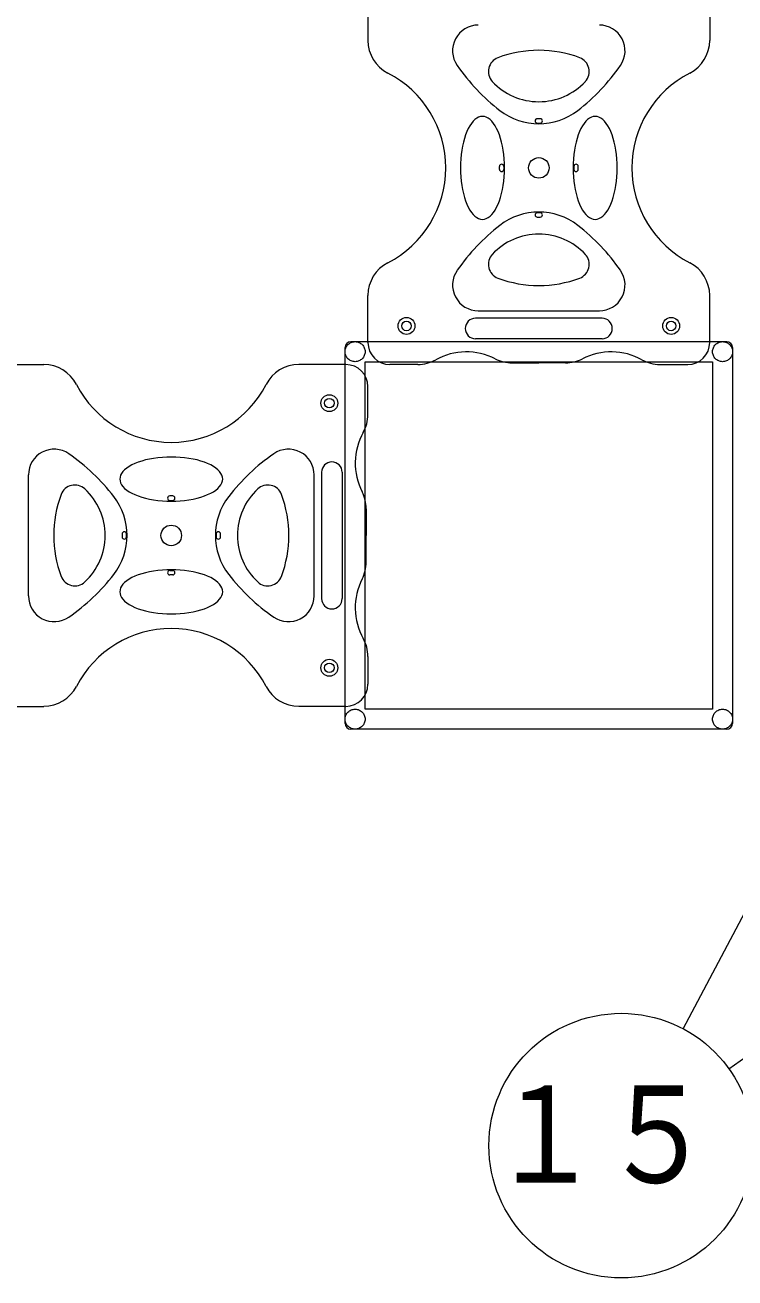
# Model space of a CAD drawing. Units: millimetres on the paper, scale 1:60. Extents: x 0 to 420, y -297 to 594.
# Drawn here: x 222.9 to 238.99, y 482.96 to 511.37 of the extents above; entities that cross this region are included whole.
import ezdxf
from ezdxf.enums import TextEntityAlignment as Align

# ---------------------------------------------------------------- set-up
doc = ezdxf.new("R2010")
doc.units = ezdxf.units.MM
doc.linetypes.add('USER2', pattern=[19.05, 12.7, -6.35])
doc.layers.add('LY_3', color=7, linetype='Continuous', lineweight=9)
doc.styles.add('ＭＳ ゴシック', font='')
doc.styles.get('ＭＳ ゴシック').set_extended_font_data('MS Gothic')

msp = doc.modelspace()

# ---------------------------------------------------------------- linework, layer by layer
at = {"layer": 'LY_3'}
for p, q in [((230.67, 512.088), (230.67, 511.02)), ((238.42, 512.088), (238.42, 511.02)), ((230.67, 504.171), (230.67, 505.239)), ((238.42, 504.171), (238.42, 505.239)), ((230.151, 495.536), (230.151, 504.056)), ((230.285, 504.19), (238.805, 504.19)), ((238.938, 504.056), (238.938, 495.536)), ((222.253, 503.671), (223.321, 503.671)), ((230.17, 503.671), (229.102, 503.671)), ((230.605, 503.736), (238.485, 503.736)), ((230.605, 495.856), (230.605, 503.736)), ((231.801, 503.671), (231.17, 503.671)), ((233.938, 503.709), (234.545, 503.709)), ((235.152, 503.709), (234.545, 503.709)), ((237.289, 503.671), (237.92, 503.671)), ((238.485, 503.736), (238.485, 495.856)), ((230.67, 502.54), (230.67, 503.171)), ((230.632, 500.403), (230.632, 499.796)), ((230.632, 499.189), (230.632, 499.796)), ((230.67, 497.052), (230.67, 496.421)), ((222.253, 495.921), (223.321, 495.921)), ((230.17, 495.921), (229.102, 495.921)), ((238.485, 495.856), (230.605, 495.856)), ((238.805, 495.403), (230.285, 495.403))]:
    msp.add_line(p, q, dxfattribs=at)
at = {"layer": 'LY_3', "lineweight": 18}
for p, q in [((232.98, 509.085), (232.945, 509.024)), ((233.017, 509.14), (232.98, 509.085)), ((233.055, 509.187), (233.017, 509.14)), ((233.096, 509.226), (233.055, 509.187)), ((233.137, 509.257), (233.096, 509.226)), ((233.18, 509.279), (233.137, 509.257)), ((233.223, 509.292), (233.18, 509.279)), ((233.267, 509.296), (233.223, 509.292)), ((233.31, 509.292), (233.267, 509.296)), ((233.354, 509.279), (233.31, 509.292)), ((233.396, 509.257), (233.354, 509.279)), ((233.438, 509.226), (233.396, 509.257)), ((233.478, 509.187), (233.438, 509.226)), ((233.517, 509.14), (233.478, 509.187)), ((233.554, 509.085), (233.517, 509.14)), ((233.588, 509.024), (233.554, 509.085)), ((234.578, 509.246), (234.511, 509.246)), ((234.511, 509.146), (234.578, 509.146)), ((235.536, 509.085), (235.501, 509.024)), ((235.572, 509.14), (235.536, 509.085)), ((235.611, 509.187), (235.572, 509.14)), ((235.651, 509.226), (235.611, 509.187)), ((235.693, 509.257), (235.651, 509.226)), ((235.736, 509.279), (235.693, 509.257)), ((235.779, 509.292), (235.736, 509.279)), ((235.822, 509.296), (235.779, 509.292)), ((235.866, 509.292), (235.822, 509.296)), ((235.909, 509.279), (235.866, 509.292)), ((235.952, 509.257), (235.909, 509.279)), ((235.993, 509.226), (235.952, 509.257)), ((236.034, 509.187), (235.993, 509.226)), ((236.072, 509.14), (236.034, 509.187)), ((236.109, 509.085), (236.072, 509.14)), ((236.144, 509.024), (236.109, 509.085)), ((232.857, 508.799), (232.834, 508.713)), ((232.884, 508.88), (232.857, 508.799)), ((232.913, 508.955), (232.884, 508.88)), ((232.945, 509.024), (232.913, 508.955)), ((233.62, 508.955), (233.588, 509.024)), ((233.65, 508.88), (233.62, 508.955)), ((233.676, 508.799), (233.65, 508.88)), ((233.7, 508.713), (233.676, 508.799)), ((235.413, 508.799), (235.389, 508.713)), ((235.439, 508.88), (235.413, 508.799)), ((235.469, 508.955), (235.439, 508.88)), ((235.501, 509.024), (235.469, 508.955)), ((236.176, 508.955), (236.144, 509.024)), ((236.205, 508.88), (236.176, 508.955)), ((236.232, 508.799), (236.205, 508.88)), ((236.255, 508.713), (236.232, 508.799)), ((232.797, 508.529), (232.784, 508.432)), ((232.814, 508.623), (232.797, 508.529)), ((232.834, 508.713), (232.814, 508.623)), ((233.72, 508.623), (233.7, 508.713)), ((233.737, 508.529), (233.72, 508.623)), ((233.75, 508.432), (233.737, 508.529)), ((235.353, 508.529), (235.339, 508.432)), ((235.369, 508.623), (235.353, 508.529)), ((235.389, 508.713), (235.369, 508.623)), ((236.276, 508.623), (236.255, 508.713)), ((236.292, 508.529), (236.276, 508.623)), ((236.305, 508.432), (236.292, 508.529)), ((232.769, 508.231), (232.767, 508.13)), ((232.774, 508.332), (232.769, 508.231)), ((232.784, 508.432), (232.774, 508.332)), ((233.759, 508.332), (233.75, 508.432)), ((233.765, 508.231), (233.759, 508.332)), ((233.767, 508.13), (233.765, 508.231)), ((235.324, 508.231), (235.322, 508.13)), ((235.33, 508.332), (235.324, 508.231)), ((235.339, 508.432), (235.33, 508.332)), ((236.315, 508.332), (236.305, 508.432)), ((236.321, 508.231), (236.315, 508.332)), ((236.322, 508.13), (236.321, 508.231)), ((232.767, 508.13), (232.769, 508.028)), ((232.769, 508.028), (232.774, 507.927)), ((233.65, 508.096), (233.65, 508.163)), ((233.75, 508.163), (233.75, 508.096)), ((233.759, 507.927), (233.765, 508.028)), ((233.765, 508.028), (233.767, 508.13)), ((235.322, 508.13), (235.324, 508.028)), ((235.324, 508.028), (235.33, 507.927)), ((235.339, 508.163), (235.339, 508.096)), ((235.439, 508.096), (235.439, 508.163)), ((236.315, 507.927), (236.321, 508.028)), ((236.321, 508.028), (236.322, 508.13)), ((232.774, 507.927), (232.784, 507.828)), ((232.784, 507.828), (232.797, 507.731)), ((232.797, 507.731), (232.814, 507.637)), ((233.72, 507.637), (233.737, 507.731)), ((233.737, 507.731), (233.75, 507.828)), ((233.75, 507.828), (233.759, 507.927)), ((235.33, 507.927), (235.339, 507.828)), ((235.339, 507.828), (235.353, 507.731)), ((235.353, 507.731), (235.369, 507.637)), ((236.276, 507.637), (236.292, 507.731)), ((236.292, 507.731), (236.305, 507.828)), ((236.305, 507.828), (236.315, 507.927)), ((232.814, 507.637), (232.834, 507.546)), ((232.834, 507.546), (232.857, 507.461)), ((232.857, 507.461), (232.884, 507.38)), ((232.884, 507.38), (232.913, 507.305)), ((233.62, 507.305), (233.65, 507.38)), ((233.65, 507.38), (233.676, 507.461)), ((233.676, 507.461), (233.7, 507.546)), ((233.7, 507.546), (233.72, 507.637)), ((235.369, 507.637), (235.389, 507.546)), ((235.389, 507.546), (235.413, 507.461)), ((235.413, 507.461), (235.439, 507.38)), ((235.439, 507.38), (235.469, 507.305)), ((236.176, 507.305), (236.205, 507.38)), ((236.205, 507.38), (236.232, 507.461)), ((236.232, 507.461), (236.255, 507.546)), ((236.255, 507.546), (236.276, 507.637)), ((232.913, 507.305), (232.945, 507.236)), ((232.945, 507.236), (232.98, 507.174)), ((232.98, 507.174), (233.017, 507.119)), ((233.017, 507.119), (233.055, 507.072)), ((233.478, 507.072), (233.517, 507.119)), ((233.517, 507.119), (233.554, 507.174)), ((233.554, 507.174), (233.588, 507.236)), ((233.588, 507.236), (233.62, 507.305)), ((234.578, 507.113), (234.511, 507.113)), ((235.469, 507.305), (235.501, 507.236)), ((235.501, 507.236), (235.536, 507.174)), ((235.536, 507.174), (235.572, 507.119)), ((235.572, 507.119), (235.611, 507.072)), ((236.034, 507.072), (236.072, 507.119)), ((236.072, 507.119), (236.109, 507.174)), ((236.109, 507.174), (236.144, 507.236)), ((236.144, 507.236), (236.176, 507.305)), ((233.055, 507.072), (233.096, 507.033)), ((233.096, 507.033), (233.137, 507.003)), ((233.137, 507.003), (233.18, 506.981)), ((233.18, 506.981), (233.223, 506.968)), ((233.223, 506.968), (233.267, 506.963)), ((233.267, 506.963), (233.31, 506.968)), ((233.31, 506.968), (233.354, 506.981)), ((233.354, 506.981), (233.396, 507.003)), ((233.396, 507.003), (233.438, 507.033)), ((233.438, 507.033), (233.478, 507.072)), ((234.511, 507.013), (234.578, 507.013)), ((235.611, 507.072), (235.651, 507.033)), ((235.651, 507.033), (235.693, 507.003)), ((235.693, 507.003), (235.736, 506.981)), ((235.736, 506.981), (235.779, 506.968)), ((235.779, 506.968), (235.822, 506.963)), ((235.822, 506.963), (235.866, 506.968)), ((235.866, 506.968), (235.909, 506.981)), ((235.909, 506.981), (235.952, 507.003)), ((235.952, 507.003), (235.993, 507.033)), ((235.993, 507.033), (236.034, 507.072)), ((237.818, 488.612), (247.045, 506.046)), ((233.172, 504.891), (235.917, 504.891)), ((235.978, 504.721), (233.111, 504.721)), ((235.978, 504.255), (233.111, 504.255)), ((225.318, 501.396), (225.256, 501.361)), ((225.386, 501.428), (225.318, 501.396)), ((225.461, 501.457), (225.386, 501.428)), ((225.542, 501.484), (225.461, 501.457)), ((225.628, 501.507), (225.542, 501.484)), ((225.718, 501.527), (225.628, 501.507)), ((225.812, 501.544), (225.718, 501.527)), ((225.909, 501.557), (225.812, 501.544)), ((226.009, 501.567), (225.909, 501.557)), ((226.11, 501.572), (226.009, 501.567)), ((226.211, 501.574), (226.11, 501.572)), ((226.313, 501.572), (226.211, 501.574)), ((226.414, 501.567), (226.313, 501.572)), ((226.513, 501.557), (226.414, 501.567)), ((226.61, 501.544), (226.513, 501.557)), ((226.704, 501.527), (226.61, 501.544)), ((226.795, 501.507), (226.704, 501.527)), ((226.88, 501.484), (226.795, 501.507)), ((226.961, 501.457), (226.88, 501.484)), ((227.036, 501.428), (226.961, 501.457)), ((227.105, 501.396), (227.036, 501.428)), ((227.167, 501.361), (227.105, 501.396)), ((222.973, 498.424), (222.973, 501.169)), ((225.049, 501.118), (225.045, 501.074)), ((225.062, 501.161), (225.049, 501.118)), ((225.084, 501.204), (225.062, 501.161)), ((225.115, 501.245), (225.084, 501.204)), ((225.154, 501.286), (225.115, 501.245)), ((225.201, 501.324), (225.154, 501.286)), ((225.256, 501.361), (225.201, 501.324)), ((227.222, 501.324), (227.167, 501.361)), ((227.269, 501.286), (227.222, 501.324)), ((227.308, 501.245), (227.269, 501.286)), ((227.338, 501.204), (227.308, 501.245)), ((227.36, 501.161), (227.338, 501.204)), ((227.374, 501.118), (227.36, 501.161)), ((227.378, 501.074), (227.374, 501.118)), ((229.45, 498.424), (229.45, 501.169)), ((229.62, 501.23), (229.62, 498.363)), ((230.086, 501.23), (230.086, 498.363)), ((225.045, 501.074), (225.049, 501.031)), ((225.049, 501.031), (225.062, 500.987)), ((225.062, 500.987), (225.084, 500.945)), ((225.084, 500.945), (225.115, 500.903)), ((225.115, 500.903), (225.154, 500.863)), ((225.154, 500.863), (225.201, 500.824)), ((227.222, 500.824), (227.269, 500.863)), ((227.269, 500.863), (227.308, 500.903)), ((227.308, 500.903), (227.338, 500.945)), ((227.338, 500.945), (227.36, 500.987)), ((227.36, 500.987), (227.374, 501.031)), ((227.374, 501.031), (227.378, 501.074)), ((225.201, 500.824), (225.256, 500.787)), ((225.256, 500.787), (225.318, 500.753)), ((225.318, 500.753), (225.386, 500.721)), ((225.386, 500.721), (225.461, 500.691)), ((225.461, 500.691), (225.542, 500.665)), ((225.542, 500.665), (225.628, 500.641)), ((225.628, 500.641), (225.718, 500.621)), ((225.718, 500.621), (225.812, 500.604)), ((225.812, 500.604), (225.909, 500.591)), ((225.909, 500.591), (226.009, 500.582)), ((226.009, 500.582), (226.11, 500.576)), ((226.11, 500.576), (226.211, 500.574)), ((226.245, 500.691), (226.178, 500.691)), ((226.178, 500.591), (226.245, 500.591)), ((226.211, 500.574), (226.313, 500.576)), ((226.313, 500.576), (226.414, 500.582)), ((226.414, 500.582), (226.513, 500.591)), ((226.513, 500.591), (226.61, 500.604)), ((226.61, 500.604), (226.704, 500.621)), ((226.704, 500.621), (226.795, 500.641)), ((226.795, 500.641), (226.88, 500.665)), ((226.88, 500.665), (226.961, 500.691)), ((226.961, 500.691), (227.036, 500.721)), ((227.036, 500.721), (227.105, 500.753)), ((227.105, 500.753), (227.167, 500.787)), ((227.167, 500.787), (227.222, 500.824)), ((225.095, 499.83), (225.095, 499.763)), ((225.195, 499.763), (225.195, 499.83)), ((227.228, 499.83), (227.228, 499.763)), ((227.328, 499.763), (227.328, 499.83)), ((225.318, 498.84), (225.256, 498.805)), ((225.386, 498.872), (225.318, 498.84)), ((225.461, 498.902), (225.386, 498.872)), ((225.542, 498.928), (225.461, 498.902)), ((225.628, 498.952), (225.542, 498.928)), ((225.718, 498.972), (225.628, 498.952)), ((225.812, 498.988), (225.718, 498.972)), ((225.909, 499.002), (225.812, 498.988)), ((226.009, 499.011), (225.909, 499.002)), ((226.11, 499.017), (226.009, 499.011)), ((226.211, 499.019), (226.11, 499.017)), ((226.178, 499.002), (226.245, 499.002)), ((226.245, 498.902), (226.178, 498.902)), ((226.313, 499.017), (226.211, 499.019)), ((226.414, 499.011), (226.313, 499.017)), ((226.513, 499.002), (226.414, 499.011)), ((226.61, 498.988), (226.513, 499.002)), ((226.704, 498.972), (226.61, 498.988)), ((226.795, 498.952), (226.704, 498.972)), ((226.88, 498.928), (226.795, 498.952)), ((226.961, 498.902), (226.88, 498.928)), ((227.036, 498.872), (226.961, 498.902)), ((227.105, 498.84), (227.036, 498.872)), ((227.167, 498.805), (227.105, 498.84)), ((225.049, 498.562), (225.045, 498.519)), ((225.062, 498.605), (225.049, 498.562)), ((225.084, 498.648), (225.062, 498.605)), ((225.115, 498.69), (225.084, 498.648)), ((225.154, 498.73), (225.115, 498.69)), ((225.201, 498.769), (225.154, 498.73)), ((225.256, 498.805), (225.201, 498.769)), ((227.222, 498.769), (227.167, 498.805)), ((227.269, 498.73), (227.222, 498.769)), ((227.308, 498.69), (227.269, 498.73)), ((227.338, 498.648), (227.308, 498.69)), ((227.36, 498.605), (227.338, 498.648)), ((227.374, 498.562), (227.36, 498.605)), ((227.378, 498.519), (227.374, 498.562)), ((225.045, 498.519), (225.049, 498.475)), ((225.049, 498.475), (225.062, 498.432)), ((225.062, 498.432), (225.084, 498.389)), ((225.084, 498.389), (225.115, 498.348)), ((225.115, 498.348), (225.154, 498.307)), ((225.154, 498.307), (225.201, 498.269)), ((227.222, 498.269), (227.269, 498.307)), ((227.269, 498.307), (227.308, 498.348)), ((227.308, 498.348), (227.338, 498.389)), ((227.338, 498.389), (227.36, 498.432)), ((227.36, 498.432), (227.374, 498.475)), ((227.374, 498.475), (227.378, 498.519)), ((225.201, 498.269), (225.256, 498.232)), ((225.256, 498.232), (225.318, 498.197)), ((225.318, 498.197), (225.386, 498.165)), ((225.386, 498.165), (225.461, 498.136)), ((225.461, 498.136), (225.542, 498.109)), ((225.542, 498.109), (225.628, 498.086)), ((225.628, 498.086), (225.718, 498.065)), ((225.718, 498.065), (225.812, 498.049)), ((225.812, 498.049), (225.909, 498.036)), ((225.909, 498.036), (226.009, 498.026)), ((226.009, 498.026), (226.11, 498.021)), ((226.11, 498.021), (226.211, 498.019)), ((226.211, 498.019), (226.313, 498.021)), ((226.313, 498.021), (226.414, 498.026)), ((226.414, 498.026), (226.513, 498.036)), ((226.513, 498.036), (226.61, 498.049)), ((226.61, 498.049), (226.704, 498.065)), ((226.704, 498.065), (226.795, 498.086)), ((226.795, 498.086), (226.88, 498.109)), ((226.88, 498.109), (226.961, 498.136)), ((226.961, 498.136), (227.036, 498.165)), ((227.036, 498.165), (227.105, 498.197)), ((227.105, 498.197), (227.167, 498.232)), ((227.167, 498.232), (227.222, 498.269)), ((238.856, 487.703), (247.045, 493.546))]:
    msp.add_line(p, q, dxfattribs=at)
for centre, radius in [((234.545, 508.13), 0.233), ((231.545, 504.546), 0.192), ((231.545, 504.546), 0.108), ((237.545, 504.546), 0.192), ((237.545, 504.546), 0.108), ((229.795, 502.796), 0.192), ((229.795, 502.796), 0.108), ((226.211, 499.796), 0.233), ((229.795, 496.796), 0.192), ((229.795, 496.796), 0.108), ((236.414, 485.961), 3)]:
    msp.add_circle(centre, radius, dxfattribs=at)
at = {"layer": 'LY_3', "linetype": 'USER2', "lineweight": 18}
for centre in [(230.378, 503.963), (238.711, 503.963), (230.378, 495.63), (238.711, 495.63)]:
    msp.add_circle(centre, 0.227, dxfattribs=at)
at = {"layer": 'LY_3', "lineweight": 18}
for centre, radius, start, end in [((233.172, 510.785), 0.583, 90, 214.8447), ((235.917, 510.785), 0.583, 325.1553, 90), ((234.545, 508.151), 2.645, 69.4705, 110.5295), ((233.734, 510.316), 0.333, 110.5295, 222.9182), ((235.355, 510.316), 0.333, 317.0818, 69.4705), ((236.524, 513.118), 4.667, 214.8447, 232.1654), ((232.566, 513.118), 4.667, 307.8346, 325.1553), ((234.545, 511.07), 1.44, 222.9182, 317.0818), ((234.545, 510.57), 1.44, 232.1654, 307.8346), ((234.511, 509.196), 0.05, 90, 270), ((234.578, 509.196), 0.05, 270, 90), ((233.7, 508.163), 0.05, 0, 180), ((235.389, 508.163), 0.05, 0, 180), ((233.7, 508.096), 0.05, 180, 0), ((235.389, 508.096), 0.05, 180, 0), ((234.545, 505.689), 1.44, 52.1654, 127.8346), ((234.511, 507.063), 0.05, 90, 270), ((234.578, 507.063), 0.05, 270, 90), ((236.524, 503.141), 4.667, 127.8346, 145.1553), ((232.566, 503.141), 4.667, 34.8447, 52.1654), ((234.545, 505.189), 1.44, 42.9182, 137.0818), ((233.734, 505.943), 0.333, 137.0818, 249.4705), ((235.355, 505.943), 0.333, 290.5295, 42.9182), ((233.172, 505.474), 0.583, 145.1553, 270), ((235.917, 505.474), 0.583, 270, 34.8447), ((234.545, 508.108), 2.645, 249.4705, 290.5295), ((233.111, 504.488), 0.233, 90, 270), ((235.978, 504.488), 0.233, 270, 90), ((223.556, 501.169), 0.583, 55.1553, 180), ((228.867, 501.169), 0.583, 0, 124.8447), ((221.223, 497.817), 4.667, 37.8346, 55.1553), ((231.2, 497.817), 4.667, 124.8447, 142.1654), ((229.853, 501.23), 0.233, 0, 180), ((224.025, 500.607), 0.333, 47.0818, 159.4705), ((223.271, 499.796), 1.44, 312.9182, 47.0818), ((229.152, 499.796), 1.44, 132.9182, 227.0818), ((228.398, 500.607), 0.333, 20.5295, 132.9182), ((226.19, 499.796), 2.645, 159.4705, 200.5295), ((223.771, 499.796), 1.44, 322.1654, 37.8346), ((226.178, 500.641), 0.05, 90, 270), ((226.245, 500.641), 0.05, 270, 90), ((228.652, 499.796), 1.44, 142.1654, 217.8346), ((226.233, 499.796), 2.645, 339.4705, 20.5295), ((225.145, 499.83), 0.05, 0, 180), ((225.145, 499.763), 0.05, 180, 0), ((227.278, 499.83), 0.05, 0, 180), ((227.278, 499.763), 0.05, 180, 0), ((224.025, 498.986), 0.333, 200.5295, 312.9182), ((221.223, 501.775), 4.667, 304.8447, 322.1654), ((226.178, 498.952), 0.05, 90, 270), ((226.245, 498.952), 0.05, 270, 90), ((231.2, 501.775), 4.667, 217.8346, 235.1553), ((228.398, 498.986), 0.333, 227.0818, 339.4705), ((223.556, 498.424), 0.583, 180, 304.8447), ((228.867, 498.424), 0.583, 235.1553, 0), ((229.853, 498.363), 0.233, 180, 0)]:
    msp.add_arc(centre, radius, start, end, dxfattribs=at)
at = {"layer": 'LY_3'}
for centre, radius, start, end in [((231.503, 511.02), 0.833, 180, 242.7883), ((237.586, 511.02), 0.833, 297.2117, 0), ((230.017, 508.13), 2.417, 297.2117, 62.7883), ((239.072, 508.13), 2.417, 117.2117, 242.7883), ((231.503, 505.239), 0.833, 117.2117, 180), ((237.586, 505.239), 0.833, 0, 62.7883), ((230.285, 504.056), 0.133, 90, 180), ((231.17, 504.171), 0.5, 180, 270), ((232.904, 502.53), 1.429, 62.8071, 119.1962), ((236.185, 502.53), 1.429, 60.8038, 117.1929), ((237.92, 504.171), 0.5, 270, 0), ((238.805, 504.056), 0.133, 0, 90), ((223.321, 502.838), 0.833, 27.2117, 90), ((229.102, 502.838), 0.833, 90, 152.7883), ((230.17, 503.171), 0.5, 0, 90), ((231.801, 504.505), 0.833, 270, 299.1962), ((233.938, 504.542), 0.833, 242.8071, 270), ((235.152, 504.542), 0.833, 270, 297.1929), ((237.289, 504.505), 0.833, 240.8038, 270), ((226.211, 504.324), 2.417, 207.2117, 332.7883), ((229.836, 502.54), 0.833, 330.8038, 0), ((231.811, 501.437), 1.429, 150.8038, 207.1929), ((229.799, 500.403), 0.833, 0, 27.1929), ((229.799, 499.189), 0.833, 332.8071, 0), ((231.811, 498.156), 1.429, 152.8071, 209.1962), ((226.211, 495.269), 2.417, 27.2117, 152.7883), ((229.836, 497.052), 0.833, 0, 29.1962), ((223.321, 496.755), 0.833, 270, 332.7883), ((229.102, 496.755), 0.833, 207.2117, 270), ((230.17, 496.421), 0.5, 270, 0), ((230.285, 495.536), 0.133, 180, 270), ((238.805, 495.536), 0.133, 270, 0)]:
    msp.add_arc(centre, radius, start, end, dxfattribs=at)

# ---------------------------------------------------------------- texts
at = {"layer": 'LY_3', "style": 'ＭＳ ゴシック', "width": 0.85}
msp.add_text('１５', height=2.199, dxfattribs=at).set_placement((233.414, 484.461), align=Align.BOTTOM_LEFT)

doc.saveas('drawing.dxf')
